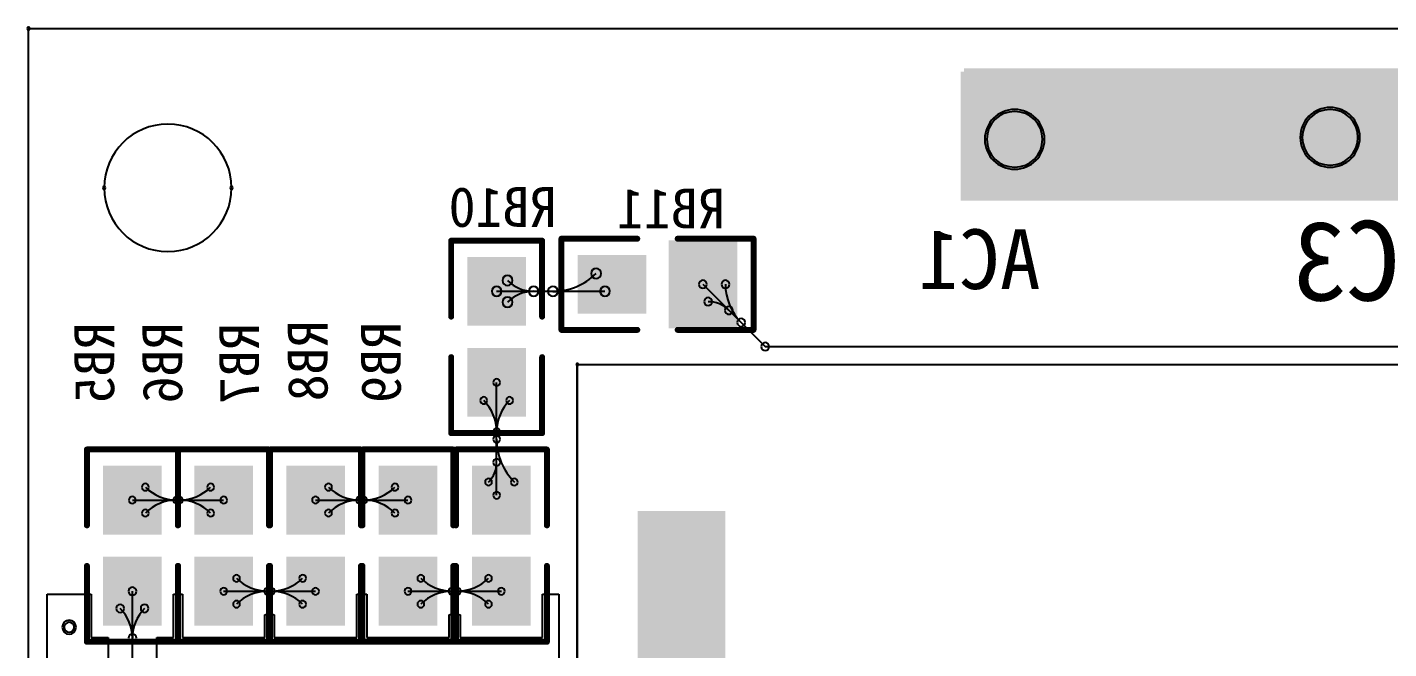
# Model space of a CAD drawing. Header units: inches. Extents: x 32166 to 66782, y 2386 to 7162.
# Drawn here: x 32676.8 to 32813.6, y 3338.6 to 3401 of the extents above; entities that cross this region are included whole.
import ezdxf

# ---------------------------------------------------------------- set-up
doc = ezdxf.new("R2010")
doc.units = ezdxf.units.IN
doc.header["$LTSCALE"] = 0.64311
doc.header["$MEASUREMENT"] = 0
for name, color, linetype in [('BOTTOMLAYER', 5, 'CONTINUOUS'), ('BOTTOMOVERLAY', 54, 'CONTINUOUS'), ('BOTTOMPASTE', 16, 'CONTINUOUS'), ('BOTTOMSOLDER', 6, 'CONTINUOUS'), ('KEEPOUTLAYER', 6, 'CONTINUOUS'), ('MULTILAYER', 9, 'CONTINUOUS')]:
    doc.layers.add(name, color=color, linetype=linetype)
doc.styles.get("Standard").update_dxf_attribs({"font": 'txt', "width": 0.8})

msp = doc.modelspace()

# ---------------------------------------------------------------- linework, layer by layer
at = {"layer": 'BOTTOMLAYER'}
for p, q in [((32744.69, 3375.17), (32750.95, 3368.91)), ((32723.96, 3374.46), (32734.84, 3374.46)), ((32750.95, 3368.91), (32851.8, 3368.91)), ((32723.96, 3353.98), (32723.96, 3365.31)), ((32687.36, 3353.5), (32696.52, 3353.5)), ((32705.76, 3353.5), (32715.04, 3353.5)), ((32678.81, 3329), (32678.81, 3344.05)), ((32678.81, 3344.05), (32683.22, 3344.05)), ((32683.22, 3344.05), (32683.22, 3339.71)), ((32687.36, 3335.77), (32687.36, 3344.35)), ((32691.5, 3339.71), (32691.5, 3344.05)), ((32691.5, 3344.05), (32692.38, 3344.05)), ((32692.38, 3344.05), (32692.38, 3339.71)), ((32696.52, 3344.35), (32705.76, 3344.35)), ((32709.9, 3339.71), (32709.9, 3344.05)), ((32709.9, 3344.05), (32710.9, 3344.05)), ((32710.9, 3344.05), (32710.9, 3339.71)), ((32715.04, 3344.35), (32724.44, 3344.35)), ((32728.58, 3339.71), (32728.58, 3344.05)), ((32728.58, 3344.05), (32730.22, 3344.05)), ((32730.22, 3344.05), (32730.22, 3299.74)), ((32700.66, 3341.98), (32700.78, 3342.01)), ((32700.66, 3339.71), (32700.66, 3341.98)), ((32700.78, 3342.01), (32701.49, 3342.01)), ((32701.49, 3342.01), (32701.62, 3341.98)), ((32701.62, 3341.98), (32701.62, 3339.71)), ((32719.18, 3341.98), (32719.3, 3342.01)), ((32719.18, 3339.71), (32719.18, 3341.98)), ((32719.3, 3342.01), (32720.17, 3342.01)), ((32720.17, 3342.01), (32720.3, 3341.98)), ((32720.3, 3341.98), (32720.3, 3339.71)), ((32683.22, 3339.71), (32684.91, 3339.71)), ((32684.91, 3339.71), (32684.91, 3336.7)), ((32689.81, 3336.54), (32689.81, 3339.71)), ((32689.81, 3339.71), (32691.5, 3339.71)), ((32692.38, 3339.71), (32700.66, 3339.71)), ((32701.62, 3339.71), (32709.9, 3339.71)), ((32710.9, 3339.71), (32719.18, 3339.71)), ((32720.3, 3339.71), (32728.58, 3339.71))]:
    msp.add_line(p, q, dxfattribs=at)
for centre, radius, start, end in [((32776.01, 3389.72), 2.8, 0, 180), ((32807.7, 3389.92), 2.8, 0, 180), ((32776.01, 3389.72), 2.8, 180, 0), ((32807.7, 3389.92), 2.8, 180, 0), ((32733.95, 3376.25), 0.5, 0, 180), ((32733.95, 3376.25), 0.5, 0, 180), ((32733.95, 3376.25), 0.5, 0, 180), ((32725.05, 3375.55), 0.5, 0, 180), ((32725.05, 3375.55), 0.5, 0, 180), ((32725.05, 3375.55), 0.5, 0, 180), ((32725.05, 3375.55), 0.5, 180, 0), ((32725.05, 3375.55), 0.5, 180, 0), ((32725.05, 3375.55), 0.5, 180, 0), ((32727.68, 3378.18), 3.72, 224.9999, 269.9999), ((32727.68, 3378.18), 3.72, 224.9999, 269.9999), ((32727.68, 3378.18), 3.72, 224.9999, 269.9999), ((32729.61, 3380.59), 6.14, 270, 315), ((32729.61, 3380.59), 6.14, 270, 315), ((32729.61, 3380.59), 6.14, 270, 315), ((32733.95, 3376.25), 0.5, 180, 0), ((32733.95, 3376.25), 0.5, 180, 0), ((32733.95, 3376.25), 0.5, 180, 0), ((32744.69, 3375.17), 0.4, 0, 180), ((32744.69, 3375.17), 0.4, 180, 0), ((32746.94, 3375.17), 0.4, 0, 180), ((32746.94, 3375.17), 0.4, 180, 0), ((32752.37, 3375.17), 5.43, 179.9999, 224.9999), ((32723.96, 3374.46), 0.5, 0, 180), ((32723.96, 3374.46), 0.5, 180, 0), ((32725.05, 3373.37), 0.5, 0, 180), ((32725.05, 3373.37), 0.5, 0, 180), ((32725.05, 3373.37), 0.5, 0, 180), ((32727.68, 3370.74), 3.72, 90.0001, 135.0001), ((32727.68, 3370.74), 3.72, 90.0001, 135.0001), ((32727.68, 3370.74), 3.72, 90.0001, 135.0001), ((32727.68, 3374.46), 0.5, 0, 180), ((32727.68, 3374.46), 0.5, 0, 180), ((32727.68, 3374.46), 0.5, 0, 180), ((32727.68, 3374.46), 0.5, 0, 180), ((32727.68, 3374.46), 0.5, 0, 180), ((32727.68, 3374.46), 0.5, 0, 180), ((32727.68, 3374.46), 0.5, 180, 0), ((32727.68, 3374.46), 0.5, 180, 0), ((32727.68, 3374.46), 0.5, 180, 0), ((32727.68, 3374.46), 0.5, 180, 0), ((32727.68, 3374.46), 0.5, 180, 0), ((32727.68, 3374.46), 0.5, 180, 0), ((32729.61, 3374.46), 0.5, 0, 180), ((32729.61, 3374.46), 0.5, 0, 180), ((32729.61, 3374.46), 0.5, 0, 180), ((32729.61, 3374.46), 0.5, 180, 0), ((32729.61, 3374.46), 0.5, 180, 0), ((32729.61, 3374.46), 0.5, 180, 0), ((32734.84, 3374.46), 0.5, 0, 180), ((32734.84, 3374.46), 0.5, 180, 0), ((32745.2, 3373.43), 0.4, 0, 180), ((32725.05, 3373.37), 0.5, 180, 0), ((32725.05, 3373.37), 0.5, 180, 0), ((32725.05, 3373.37), 0.5, 180, 0), ((32745.2, 3373.43), 0.4, 180, 0), ((32745.2, 3370.45), 2.97, 45, 90), ((32747.3, 3372.55), 0.4, 0, 180), ((32747.3, 3372.55), 0.4, 180, 0), ((32748.53, 3371.33), 0.4, 0, 180), ((32748.53, 3371.33), 0.4, 180, 0), ((32750.95, 3368.91), 0.4, 0, 180), ((32750.95, 3368.91), 0.4, 0, 180), ((32750.95, 3368.91), 0.4, 180, 0), ((32750.95, 3368.91), 0.4, 180, 0), ((32723.96, 3365.31), 0.35, 0, 180), ((32723.96, 3365.31), 0.35, 180, 0), ((32722.66, 3363.5), 0.35, 0, 180), ((32722.66, 3363.5), 0.35, 0, 180), ((32722.66, 3363.5), 0.35, 0, 180), ((32722.66, 3363.5), 0.35, 180, 0), ((32722.66, 3363.5), 0.35, 180, 0), ((32722.66, 3363.5), 0.35, 180, 0), ((32719.52, 3360.36), 4.44, 360, 45), ((32719.52, 3360.36), 4.44, 360, 45), ((32719.52, 3360.36), 4.44, 360, 45), ((32728.4, 3360.36), 4.44, 135, 180), ((32728.4, 3360.36), 4.44, 135, 180), ((32728.4, 3360.36), 4.44, 135, 180), ((32725.26, 3363.5), 0.35, 0, 180), ((32725.26, 3363.5), 0.35, 0, 180), ((32725.26, 3363.5), 0.35, 0, 180), ((32725.26, 3363.5), 0.35, 180, 0), ((32725.26, 3363.5), 0.35, 180, 0), ((32725.26, 3363.5), 0.35, 180, 0), ((32723.96, 3360.36), 0.35, 0, 180), ((32723.96, 3360.36), 0.35, 0, 180), ((32723.96, 3360.36), 0.35, 0, 180), ((32723.96, 3360.36), 0.35, 0, 180), ((32723.96, 3360.36), 0.35, 0, 180), ((32723.96, 3360.36), 0.35, 0, 180), ((32723.96, 3360.36), 0.35, 180, 0), ((32723.96, 3360.36), 0.35, 180, 0), ((32723.96, 3360.36), 0.35, 180, 0), ((32723.96, 3360.36), 0.35, 180, 0), ((32723.96, 3360.36), 0.35, 180, 0), ((32723.96, 3360.36), 0.35, 180, 0), ((32723.96, 3359.61), 0.35, 0, 180), ((32723.96, 3359.61), 0.35, 0, 180), ((32723.96, 3359.61), 0.35, 0, 180), ((32723.96, 3359.61), 0.35, 180, 0), ((32723.96, 3359.61), 0.35, 180, 0), ((32723.96, 3359.61), 0.35, 180, 0), ((32730.04, 3359.61), 6.08, 180, 225), ((32730.04, 3359.61), 6.08, 180, 225), ((32730.04, 3359.61), 6.08, 180, 225), ((32721.16, 3357.29), 2.8, 315, 0), ((32721.16, 3357.29), 2.8, 315, 0), ((32721.16, 3357.29), 2.8, 315, 0), ((32723.96, 3357.29), 0.35, 0, 180), ((32723.96, 3357.29), 0.35, 0, 180), ((32723.96, 3357.29), 0.35, 0, 180), ((32723.96, 3357.29), 0.35, 180, 0), ((32723.96, 3357.29), 0.35, 180, 0), ((32723.96, 3357.29), 0.35, 180, 0), ((32688.66, 3354.8), 0.35, 0, 180), ((32688.66, 3354.8), 0.35, 0, 180), ((32688.66, 3354.8), 0.35, 0, 180), ((32688.66, 3354.8), 0.35, 180, 0), ((32688.66, 3354.8), 0.35, 180, 0), ((32688.66, 3354.8), 0.35, 180, 0), ((32691.8, 3357.94), 4.44, 225, 270), ((32691.8, 3357.94), 4.44, 225, 270), ((32691.8, 3357.94), 4.44, 225, 270), ((32692.08, 3357.94), 4.44, 270, 315), ((32692.08, 3357.94), 4.44, 270, 315), ((32692.08, 3357.94), 4.44, 270, 315), ((32695.22, 3354.8), 0.35, 0, 180), ((32695.22, 3354.8), 0.35, 0, 180), ((32695.22, 3354.8), 0.35, 0, 180), ((32695.22, 3354.8), 0.35, 180, 0), ((32695.22, 3354.8), 0.35, 180, 0), ((32695.22, 3354.8), 0.35, 180, 0), ((32707.06, 3354.8), 0.35, 0, 180), ((32707.06, 3354.8), 0.35, 0, 180), ((32707.06, 3354.8), 0.35, 0, 180), ((32707.06, 3354.8), 0.35, 180, 0), ((32707.06, 3354.8), 0.35, 180, 0), ((32707.06, 3354.8), 0.35, 180, 0), ((32710.2, 3357.94), 4.44, 225, 270), ((32710.2, 3357.94), 4.44, 225, 270), ((32710.2, 3357.94), 4.44, 225, 270), ((32710.6, 3357.94), 4.44, 270, 315), ((32710.6, 3357.94), 4.44, 270, 315), ((32710.6, 3357.94), 4.44, 270, 315), ((32713.74, 3354.8), 0.35, 0, 180), ((32713.74, 3354.8), 0.35, 0, 180), ((32713.74, 3354.8), 0.35, 0, 180), ((32713.74, 3354.8), 0.35, 180, 0), ((32713.74, 3354.8), 0.35, 180, 0), ((32713.74, 3354.8), 0.35, 180, 0), ((32723.14, 3355.31), 0.35, 0, 180), ((32723.14, 3355.31), 0.35, 0, 180), ((32723.14, 3355.31), 0.35, 0, 180), ((32723.14, 3355.31), 0.35, 180, 0), ((32723.14, 3355.31), 0.35, 180, 0), ((32723.14, 3355.31), 0.35, 180, 0), ((32725.74, 3355.31), 0.35, 0, 180), ((32725.74, 3355.31), 0.35, 0, 180), ((32725.74, 3355.31), 0.35, 0, 180), ((32725.74, 3355.31), 0.35, 180, 0), ((32725.74, 3355.31), 0.35, 180, 0), ((32725.74, 3355.31), 0.35, 180, 0), ((32687.36, 3353.5), 0.35, 0, 180), ((32687.36, 3353.5), 0.35, 180, 0), ((32691.8, 3349.06), 4.44, 90, 135), ((32691.8, 3349.06), 4.44, 90, 135), ((32691.8, 3349.06), 4.44, 90, 135), ((32691.8, 3353.5), 0.35, 0, 180), ((32691.8, 3353.5), 0.35, 0, 180), ((32691.8, 3353.5), 0.35, 0, 180), ((32691.8, 3353.5), 0.35, 0, 180), ((32691.8, 3353.5), 0.35, 0, 180), ((32691.8, 3353.5), 0.35, 0, 180), ((32691.8, 3353.5), 0.35, 180, 0), ((32691.8, 3353.5), 0.35, 180, 0), ((32691.8, 3353.5), 0.35, 180, 0), ((32691.8, 3353.5), 0.35, 180, 0), ((32691.8, 3353.5), 0.35, 180, 0), ((32691.8, 3353.5), 0.35, 180, 0), ((32692.08, 3353.5), 0.35, 0, 180), ((32692.08, 3353.5), 0.35, 0, 180), ((32692.08, 3353.5), 0.35, 0, 180), ((32692.08, 3353.5), 0.35, 0, 180), ((32692.08, 3353.5), 0.35, 0, 180), ((32692.08, 3353.5), 0.35, 0, 180), ((32692.08, 3353.5), 0.35, 180, 0), ((32692.08, 3353.5), 0.35, 180, 0), ((32692.08, 3353.5), 0.35, 180, 0), ((32692.08, 3353.5), 0.35, 180, 0), ((32692.08, 3353.5), 0.35, 180, 0), ((32692.08, 3353.5), 0.35, 180, 0), ((32692.08, 3349.06), 4.44, 45, 90), ((32692.08, 3349.06), 4.44, 45, 90), ((32692.08, 3349.06), 4.44, 45, 90), ((32696.52, 3353.5), 0.35, 0, 180), ((32696.52, 3353.5), 0.35, 180, 0), ((32705.76, 3353.5), 0.35, 0, 180), ((32705.76, 3353.5), 0.35, 180, 0), ((32710.2, 3349.06), 4.44, 90, 135), ((32710.2, 3349.06), 4.44, 90, 135), ((32710.2, 3349.06), 4.44, 90, 135), ((32710.2, 3353.5), 0.35, 0, 180), ((32710.2, 3353.5), 0.35, 0, 180), ((32710.2, 3353.5), 0.35, 0, 180), ((32710.2, 3353.5), 0.35, 0, 180), ((32710.2, 3353.5), 0.35, 0, 180), ((32710.2, 3353.5), 0.35, 0, 180), ((32710.2, 3353.5), 0.35, 180, 0), ((32710.2, 3353.5), 0.35, 180, 0), ((32710.2, 3353.5), 0.35, 180, 0), ((32710.2, 3353.5), 0.35, 180, 0), ((32710.2, 3353.5), 0.35, 180, 0), ((32710.2, 3353.5), 0.35, 180, 0), ((32710.6, 3353.5), 0.35, 0, 180), ((32710.6, 3353.5), 0.35, 0, 180), ((32710.6, 3353.5), 0.35, 0, 180), ((32710.6, 3353.5), 0.35, 0, 180), ((32710.6, 3353.5), 0.35, 0, 180), ((32710.6, 3353.5), 0.35, 0, 180), ((32710.6, 3353.5), 0.35, 180, 0), ((32710.6, 3353.5), 0.35, 180, 0), ((32710.6, 3353.5), 0.35, 180, 0), ((32710.6, 3353.5), 0.35, 180, 0), ((32710.6, 3353.5), 0.35, 180, 0), ((32710.6, 3353.5), 0.35, 180, 0), ((32710.6, 3349.06), 4.44, 45, 90), ((32710.6, 3349.06), 4.44, 45, 90), ((32710.6, 3349.06), 4.44, 45, 90), ((32715.04, 3353.5), 0.35, 0, 180), ((32715.04, 3353.5), 0.35, 180, 0), ((32723.96, 3353.98), 0.35, 0, 180), ((32723.96, 3353.98), 0.35, 180, 0), ((32688.66, 3352.2), 0.35, 0, 180), ((32688.66, 3352.2), 0.35, 0, 180), ((32688.66, 3352.2), 0.35, 0, 180), ((32688.66, 3352.2), 0.35, 180, 0), ((32688.66, 3352.2), 0.35, 180, 0), ((32688.66, 3352.2), 0.35, 180, 0), ((32695.22, 3352.2), 0.35, 0, 180), ((32695.22, 3352.2), 0.35, 0, 180), ((32695.22, 3352.2), 0.35, 0, 180), ((32695.22, 3352.2), 0.35, 180, 0), ((32695.22, 3352.2), 0.35, 180, 0), ((32695.22, 3352.2), 0.35, 180, 0), ((32707.06, 3352.2), 0.35, 0, 180), ((32707.06, 3352.2), 0.35, 0, 180), ((32707.06, 3352.2), 0.35, 0, 180), ((32707.06, 3352.2), 0.35, 180, 0), ((32707.06, 3352.2), 0.35, 180, 0), ((32707.06, 3352.2), 0.35, 180, 0), ((32713.74, 3352.2), 0.35, 0, 180), ((32713.74, 3352.2), 0.35, 0, 180), ((32713.74, 3352.2), 0.35, 0, 180), ((32713.74, 3352.2), 0.35, 180, 0), ((32713.74, 3352.2), 0.35, 180, 0), ((32713.74, 3352.2), 0.35, 180, 0), ((32697.82, 3345.65), 0.35, 0, 180), ((32697.82, 3345.65), 0.35, 0, 180), ((32697.82, 3345.65), 0.35, 0, 180), ((32697.82, 3345.65), 0.35, 180, 0), ((32697.82, 3345.65), 0.35, 180, 0), ((32697.82, 3345.65), 0.35, 180, 0), ((32700.96, 3348.8), 4.44, 225, 270), ((32700.96, 3348.8), 4.44, 225, 270), ((32700.96, 3348.8), 4.44, 225, 270), ((32701.32, 3348.8), 4.44, 270, 315), ((32701.32, 3348.8), 4.44, 270, 315), ((32701.32, 3348.8), 4.44, 270, 315), ((32704.46, 3345.65), 0.35, 0, 180), ((32704.46, 3345.65), 0.35, 0, 180), ((32704.46, 3345.65), 0.35, 0, 180), ((32704.46, 3345.65), 0.35, 180, 0), ((32704.46, 3345.65), 0.35, 180, 0), ((32704.46, 3345.65), 0.35, 180, 0), ((32716.34, 3345.65), 0.35, 0, 180), ((32716.34, 3345.65), 0.35, 0, 180), ((32716.34, 3345.65), 0.35, 0, 180), ((32716.34, 3345.65), 0.35, 180, 0), ((32716.34, 3345.65), 0.35, 180, 0), ((32716.34, 3345.65), 0.35, 180, 0), ((32719.48, 3348.8), 4.44, 225, 270), ((32719.48, 3348.8), 4.44, 225, 270), ((32719.48, 3348.8), 4.44, 225, 270), ((32720, 3348.8), 4.44, 270, 315), ((32720, 3348.8), 4.44, 270, 315), ((32720, 3348.8), 4.44, 270, 315), ((32723.14, 3345.65), 0.35, 0, 180), ((32723.14, 3345.65), 0.35, 0, 180), ((32723.14, 3345.65), 0.35, 0, 180), ((32723.14, 3345.65), 0.35, 180, 0), ((32723.14, 3345.65), 0.35, 180, 0), ((32723.14, 3345.65), 0.35, 180, 0), ((32687.36, 3344.35), 0.4, 0, 180), ((32687.36, 3344.35), 0.4, 180, 0), ((32696.52, 3344.35), 0.35, 0, 180), ((32696.52, 3344.35), 0.35, 180, 0), ((32700.96, 3339.91), 4.44, 90, 135), ((32700.96, 3339.91), 4.44, 90, 135), ((32700.96, 3339.91), 4.44, 90, 135), ((32700.96, 3344.35), 0.35, 0, 180), ((32700.96, 3344.35), 0.35, 0, 180), ((32700.96, 3344.35), 0.35, 0, 180), ((32700.96, 3344.35), 0.35, 0, 180), ((32700.96, 3344.35), 0.35, 0, 180), ((32700.96, 3344.35), 0.35, 0, 180), ((32700.96, 3344.35), 0.35, 180, 0), ((32700.96, 3344.35), 0.35, 180, 0), ((32700.96, 3344.35), 0.35, 180, 0), ((32700.96, 3344.35), 0.35, 180, 0), ((32700.96, 3344.35), 0.35, 180, 0), ((32700.96, 3344.35), 0.35, 180, 0), ((32701.32, 3344.35), 0.35, 0, 180), ((32701.32, 3344.35), 0.35, 0, 180), ((32701.32, 3344.35), 0.35, 0, 180), ((32701.32, 3344.35), 0.35, 0, 180), ((32701.32, 3344.35), 0.35, 0, 180), ((32701.32, 3344.35), 0.35, 0, 180), ((32701.32, 3344.35), 0.35, 180, 0), ((32701.32, 3344.35), 0.35, 180, 0), ((32701.32, 3344.35), 0.35, 180, 0), ((32701.32, 3344.35), 0.35, 180, 0), ((32701.32, 3344.35), 0.35, 180, 0), ((32701.32, 3344.35), 0.35, 180, 0), ((32701.32, 3339.91), 4.44, 45, 90), ((32701.32, 3339.91), 4.44, 45, 90), ((32701.32, 3339.91), 4.44, 45, 90), ((32705.76, 3344.35), 0.35, 0, 180), ((32705.76, 3344.35), 0.35, 180, 0), ((32715.04, 3344.35), 0.35, 0, 180), ((32715.04, 3344.35), 0.35, 180, 0), ((32719.48, 3339.91), 4.44, 90, 135), ((32719.48, 3339.91), 4.44, 90, 135), ((32719.48, 3339.91), 4.44, 90, 135), ((32719.48, 3344.35), 0.35, 0, 180), ((32719.48, 3344.35), 0.35, 0, 180), ((32719.48, 3344.35), 0.35, 0, 180), ((32719.48, 3344.35), 0.35, 0, 180), ((32719.48, 3344.35), 0.35, 0, 180), ((32719.48, 3344.35), 0.35, 0, 180), ((32719.48, 3344.35), 0.35, 180, 0), ((32719.48, 3344.35), 0.35, 180, 0), ((32719.48, 3344.35), 0.35, 180, 0), ((32719.48, 3344.35), 0.35, 180, 0), ((32719.48, 3344.35), 0.35, 180, 0), ((32719.48, 3344.35), 0.35, 180, 0), ((32720, 3344.35), 0.35, 0, 180), ((32720, 3344.35), 0.35, 0, 180), ((32720, 3344.35), 0.35, 0, 180), ((32720, 3344.35), 0.35, 0, 180), ((32720, 3344.35), 0.35, 0, 180), ((32720, 3344.35), 0.35, 0, 180), ((32720, 3344.35), 0.35, 180, 0), ((32720, 3344.35), 0.35, 180, 0), ((32720, 3344.35), 0.35, 180, 0), ((32720, 3344.35), 0.35, 180, 0), ((32720, 3344.35), 0.35, 180, 0), ((32720, 3344.35), 0.35, 180, 0), ((32720, 3339.91), 4.44, 45, 90), ((32720, 3339.91), 4.44, 45, 90), ((32720, 3339.91), 4.44, 45, 90), ((32724.44, 3344.35), 0.35, 0, 180), ((32724.44, 3344.35), 0.35, 180, 0), ((32686.13, 3342.62), 0.4, 0, 180), ((32686.13, 3342.62), 0.4, 180, 0), ((32683.16, 3339.64), 4.2, 360, 45), ((32691.56, 3339.64), 4.2, 135, 180), ((32688.59, 3342.62), 0.4, 0, 180), ((32688.59, 3342.62), 0.4, 180, 0), ((32697.82, 3343.05), 0.35, 0, 180), ((32697.82, 3343.05), 0.35, 0, 180), ((32697.82, 3343.05), 0.35, 0, 180), ((32697.82, 3343.05), 0.35, 180, 0), ((32697.82, 3343.05), 0.35, 180, 0), ((32697.82, 3343.05), 0.35, 180, 0), ((32704.46, 3343.05), 0.35, 0, 180), ((32704.46, 3343.05), 0.35, 0, 180), ((32704.46, 3343.05), 0.35, 0, 180), ((32704.46, 3343.05), 0.35, 180, 0), ((32704.46, 3343.05), 0.35, 180, 0), ((32704.46, 3343.05), 0.35, 180, 0), ((32716.34, 3343.05), 0.35, 0, 180), ((32716.34, 3343.05), 0.35, 0, 180), ((32716.34, 3343.05), 0.35, 0, 180), ((32716.34, 3343.05), 0.35, 180, 0), ((32716.34, 3343.05), 0.35, 180, 0), ((32716.34, 3343.05), 0.35, 180, 0), ((32723.14, 3343.05), 0.35, 0, 180), ((32723.14, 3343.05), 0.35, 0, 180), ((32723.14, 3343.05), 0.35, 0, 180), ((32723.14, 3343.05), 0.35, 180, 0), ((32723.14, 3343.05), 0.35, 180, 0), ((32723.14, 3343.05), 0.35, 180, 0), ((32681.01, 3340.73), 0.5, 0, 180), ((32681.01, 3340.73), 0.5, 180, 0), ((32687.36, 3339.64), 0.4, 0, 180), ((32687.36, 3339.64), 0.4, 0, 180), ((32687.36, 3339.64), 0.4, 180, 0), ((32687.36, 3339.64), 0.4, 180, 0)]:
    msp.add_arc(centre, radius, start, end, dxfattribs=at)
for points in [[(32770.6, 3383.57), (32826.52, 3383.57), (32770.6, 3396.53), (32826.52, 3396.53)], [(32747.74, 3379.17), (32741.64, 3379.17), (32747.74, 3371.17), (32741.64, 3371.17)], [(32721.42, 3377.51), (32721.42, 3371.41), (32726.5, 3377.51), (32726.5, 3371.41)], [(32738.59, 3377.71), (32732.5, 3377.71), (32738.59, 3372.63), (32732.5, 3372.63)], [(32721.42, 3368.36), (32721.42, 3362.27), (32726.5, 3368.36), (32726.5, 3362.27)], [(32689.9, 3350.45), (32689.9, 3356.55), (32684.82, 3350.45), (32684.82, 3356.55)], [(32693.98, 3356.55), (32693.98, 3350.45), (32699.06, 3356.55), (32699.06, 3350.45)], [(32703.22, 3356.55), (32703.22, 3350.45), (32708.3, 3356.55), (32708.3, 3350.45)], [(32717.58, 3350.45), (32717.58, 3356.55), (32712.5, 3350.45), (32712.5, 3356.55)], [(32726.98, 3350.45), (32726.98, 3356.55), (32721.9, 3350.45), (32721.9, 3356.55)], [(32738.52, 3351.99), (32738.52, 3328.79), (32746.52, 3351.99), (32746.52, 3328.79)], [(32689.9, 3341.31), (32689.9, 3347.4), (32684.82, 3341.31), (32684.82, 3347.4)], [(32693.98, 3347.4), (32693.98, 3341.31), (32699.06, 3347.4), (32699.06, 3341.31)], [(32703.22, 3347.4), (32703.22, 3341.31), (32708.3, 3347.4), (32708.3, 3341.31)], [(32717.58, 3341.31), (32717.58, 3347.4), (32712.5, 3341.31), (32712.5, 3347.4)], [(32726.98, 3341.31), (32726.98, 3347.4), (32721.9, 3341.31), (32721.9, 3347.4)]]:
    msp.add_solid(points, dxfattribs=at)
at = {"layer": 'BOTTOMOVERLAY', "const_width": 0.6}
for points in [[(32719.39, 3371.92), (32719.39, 3379.54)], [(32719.39, 3379.54), (32728.53, 3379.54)], [(32728.53, 3371.92), (32728.53, 3379.54)], [(32730.47, 3379.74), (32738.09, 3379.74)], [(32730.47, 3370.59), (32730.47, 3379.74)], [(32742.15, 3379.74), (32749.77, 3379.74)], [(32749.77, 3370.59), (32749.77, 3379.74)], [(32730.47, 3370.59), (32738.09, 3370.59)], [(32742.15, 3370.59), (32749.77, 3370.59)], [(32719.39, 3360.23), (32719.39, 3367.85)], [(32728.53, 3360.23), (32728.53, 3367.85)], [(32719.39, 3360.23), (32728.53, 3360.23)], [(32682.79, 3350.96), (32682.79, 3358.58)], [(32682.79, 3358.58), (32691.93, 3358.58)], [(32691.93, 3350.96), (32691.93, 3358.58)], [(32691.95, 3350.96), (32691.95, 3358.58)], [(32691.95, 3358.58), (32701.09, 3358.58)], [(32701.09, 3350.96), (32701.09, 3358.58)], [(32701.19, 3350.96), (32701.19, 3358.58)], [(32701.19, 3358.58), (32710.33, 3358.58)], [(32710.33, 3350.96), (32710.33, 3358.58)], [(32710.47, 3350.96), (32710.47, 3358.58)], [(32710.47, 3358.58), (32719.61, 3358.58)], [(32719.61, 3350.96), (32719.61, 3358.58)], [(32719.87, 3350.96), (32719.87, 3358.58)], [(32719.87, 3358.58), (32729.01, 3358.58)], [(32729.01, 3350.96), (32729.01, 3358.58)], [(32682.79, 3339.27), (32682.79, 3346.89)], [(32691.93, 3339.27), (32691.93, 3346.89)], [(32691.95, 3339.27), (32691.95, 3346.89)], [(32701.09, 3339.27), (32701.09, 3346.89)], [(32701.19, 3339.27), (32701.19, 3346.89)], [(32710.33, 3339.27), (32710.33, 3346.89)], [(32710.47, 3339.27), (32710.47, 3346.89)], [(32719.61, 3339.27), (32719.61, 3346.89)], [(32719.87, 3339.27), (32719.87, 3346.89)], [(32729.01, 3339.27), (32729.01, 3346.89)], [(32682.79, 3339.27), (32691.93, 3339.27)], [(32691.95, 3339.27), (32701.09, 3339.27)], [(32701.19, 3339.27), (32710.33, 3339.27)], [(32710.47, 3339.27), (32719.61, 3339.27)], [(32719.87, 3339.27), (32729.01, 3339.27)]]:
    msp.add_lwpolyline(points, dxfattribs=at)
at = {"layer": 'BOTTOMOVERLAY', "const_width": 0.3}
for points in [[(32719.39, 3379.69, 1), (32719.39, 3379.39, 1)], [(32719.39, 3379.69, 1), (32719.39, 3379.39, 1)], [(32728.53, 3379.69, 1), (32728.53, 3379.39, 1)], [(32728.53, 3379.69, 1), (32728.53, 3379.39, 1)], [(32730.62, 3379.74, 1), (32730.32, 3379.74, 1)], [(32730.62, 3379.74, 1), (32730.32, 3379.74, 1)], [(32738.24, 3379.74, 1), (32737.94, 3379.74, 1)], [(32742.3, 3379.74, 1), (32742, 3379.74, 1)], [(32749.92, 3379.74, 1), (32749.62, 3379.74, 1)], [(32749.92, 3379.74, 1), (32749.62, 3379.74, 1)], [(32719.39, 3372.07, 1), (32719.39, 3371.77, 1)], [(32728.53, 3372.07, 1), (32728.53, 3371.77, 1)], [(32730.62, 3370.59, 1), (32730.32, 3370.59, 1)], [(32730.62, 3370.59, 1), (32730.32, 3370.59, 1)], [(32738.24, 3370.59, 1), (32737.94, 3370.59, 1)], [(32742.3, 3370.59, 1), (32742, 3370.59, 1)], [(32749.92, 3370.59, 1), (32749.62, 3370.59, 1)], [(32749.92, 3370.59, 1), (32749.62, 3370.59, 1)], [(32719.39, 3368, 1), (32719.39, 3367.7, 1)], [(32728.53, 3368, 1), (32728.53, 3367.7, 1)], [(32719.39, 3360.38, 1), (32719.39, 3360.08, 1)], [(32719.39, 3360.38, 1), (32719.39, 3360.08, 1)], [(32728.53, 3360.38, 1), (32728.53, 3360.08, 1)], [(32728.53, 3360.38, 1), (32728.53, 3360.08, 1)], [(32682.79, 3358.43, 1), (32682.79, 3358.73, 1)], [(32682.79, 3358.43, 1), (32682.79, 3358.73, 1)], [(32691.93, 3358.43, 1), (32691.93, 3358.73, 1)], [(32691.93, 3358.43, 1), (32691.93, 3358.73, 1)], [(32691.95, 3358.73, 1), (32691.95, 3358.43, 1)], [(32691.95, 3358.73, 1), (32691.95, 3358.43, 1)], [(32701.09, 3358.73, 1), (32701.09, 3358.43, 1)], [(32701.09, 3358.73, 1), (32701.09, 3358.43, 1)], [(32701.19, 3358.73, 1), (32701.19, 3358.43, 1)], [(32701.19, 3358.73, 1), (32701.19, 3358.43, 1)], [(32710.33, 3358.73, 1), (32710.33, 3358.43, 1)], [(32710.33, 3358.73, 1), (32710.33, 3358.43, 1)], [(32710.47, 3358.43, 1), (32710.47, 3358.73, 1)], [(32710.47, 3358.43, 1), (32710.47, 3358.73, 1)], [(32719.61, 3358.43, 1), (32719.61, 3358.73, 1)], [(32719.61, 3358.43, 1), (32719.61, 3358.73, 1)], [(32719.87, 3358.43, 1), (32719.87, 3358.73, 1)], [(32719.87, 3358.43, 1), (32719.87, 3358.73, 1)], [(32729.01, 3358.43, 1), (32729.01, 3358.73, 1)], [(32729.01, 3358.43, 1), (32729.01, 3358.73, 1)], [(32682.79, 3350.81, 1), (32682.79, 3351.11, 1)], [(32691.93, 3350.81, 1), (32691.93, 3351.11, 1)], [(32691.95, 3351.11, 1), (32691.95, 3350.81, 1)], [(32701.09, 3351.11, 1), (32701.09, 3350.81, 1)], [(32701.19, 3351.11, 1), (32701.19, 3350.81, 1)], [(32710.33, 3351.11, 1), (32710.33, 3350.81, 1)], [(32710.47, 3350.81, 1), (32710.47, 3351.11, 1)], [(32719.61, 3350.81, 1), (32719.61, 3351.11, 1)], [(32719.87, 3350.81, 1), (32719.87, 3351.11, 1)], [(32729.01, 3350.81, 1), (32729.01, 3351.11, 1)], [(32682.79, 3346.74, 1), (32682.79, 3347.04, 1)], [(32691.93, 3346.74, 1), (32691.93, 3347.04, 1)], [(32691.95, 3347.04, 1), (32691.95, 3346.74, 1)], [(32701.09, 3347.04, 1), (32701.09, 3346.74, 1)], [(32701.19, 3347.04, 1), (32701.19, 3346.74, 1)], [(32710.33, 3347.04, 1), (32710.33, 3346.74, 1)], [(32710.47, 3346.74, 1), (32710.47, 3347.04, 1)], [(32719.61, 3346.74, 1), (32719.61, 3347.04, 1)], [(32719.87, 3346.74, 1), (32719.87, 3347.04, 1)], [(32729.01, 3346.74, 1), (32729.01, 3347.04, 1)], [(32682.79, 3339.12, 1), (32682.79, 3339.42, 1)], [(32682.79, 3339.12, 1), (32682.79, 3339.42, 1)], [(32691.93, 3339.12, 1), (32691.93, 3339.42, 1)], [(32691.93, 3339.12, 1), (32691.93, 3339.42, 1)], [(32691.95, 3339.42, 1), (32691.95, 3339.12, 1)], [(32691.95, 3339.42, 1), (32691.95, 3339.12, 1)], [(32701.09, 3339.42, 1), (32701.09, 3339.12, 1)], [(32701.09, 3339.42, 1), (32701.09, 3339.12, 1)], [(32701.19, 3339.42, 1), (32701.19, 3339.12, 1)], [(32701.19, 3339.42, 1), (32701.19, 3339.12, 1)], [(32710.33, 3339.42, 1), (32710.33, 3339.12, 1)], [(32710.33, 3339.42, 1), (32710.33, 3339.12, 1)], [(32710.47, 3339.12, 1), (32710.47, 3339.42, 1)], [(32710.47, 3339.12, 1), (32710.47, 3339.42, 1)], [(32719.61, 3339.12, 1), (32719.61, 3339.42, 1)], [(32719.61, 3339.12, 1), (32719.61, 3339.42, 1)], [(32719.87, 3339.12, 1), (32719.87, 3339.42, 1)], [(32719.87, 3339.12, 1), (32719.87, 3339.42, 1)], [(32729.01, 3339.12, 1), (32729.01, 3339.42, 1)], [(32729.01, 3339.12, 1), (32729.01, 3339.42, 1)]]:
    msp.add_lwpolyline(points, format="xyb", close=True, dxfattribs=at)
at = {"layer": 'BOTTOMPASTE'}
for points in [[(32747.74, 3379.17), (32741.64, 3379.17), (32747.74, 3371.17), (32741.64, 3371.17)], [(32721.42, 3377.51), (32721.42, 3371.41), (32726.5, 3377.51), (32726.5, 3371.41)], [(32738.59, 3377.71), (32732.5, 3377.71), (32738.59, 3372.63), (32732.5, 3372.63)], [(32721.42, 3368.36), (32721.42, 3362.27), (32726.5, 3368.36), (32726.5, 3362.27)], [(32689.9, 3350.45), (32689.9, 3356.55), (32684.82, 3350.45), (32684.82, 3356.55)], [(32693.98, 3356.55), (32693.98, 3350.45), (32699.06, 3356.55), (32699.06, 3350.45)], [(32703.22, 3356.55), (32703.22, 3350.45), (32708.3, 3356.55), (32708.3, 3350.45)], [(32717.58, 3350.45), (32717.58, 3356.55), (32712.5, 3350.45), (32712.5, 3356.55)], [(32726.98, 3350.45), (32726.98, 3356.55), (32721.9, 3350.45), (32721.9, 3356.55)], [(32689.9, 3341.31), (32689.9, 3347.4), (32684.82, 3341.31), (32684.82, 3347.4)], [(32693.98, 3347.4), (32693.98, 3341.31), (32699.06, 3347.4), (32699.06, 3341.31)], [(32703.22, 3347.4), (32703.22, 3341.31), (32708.3, 3347.4), (32708.3, 3341.31)], [(32717.58, 3341.31), (32717.58, 3347.4), (32712.5, 3341.31), (32712.5, 3347.4)], [(32726.98, 3341.31), (32726.98, 3347.4), (32721.9, 3341.31), (32721.9, 3347.4)]]:
    msp.add_solid(points, dxfattribs=at)
at = {"layer": 'BOTTOMSOLDER'}
for centre, radius, start, end in [((32807.7, 3389.92), 3, 0, 180), ((32776.01, 3389.72), 3, 0, 180), ((32776.01, 3389.72), 3, 180, 0), ((32807.7, 3389.92), 3, 180, 0), ((32681.01, 3340.73), 0.703, 0, 180), ((32681.01, 3340.73), 0.703, 180, 0)]:
    msp.add_arc(centre, radius, start, end, dxfattribs=at)
for points in [[(32770.92, 3383.65), (32826.24, 3383.65), (32770.92, 3396.85), (32826.24, 3396.85)], [(32748.15, 3379.57), (32741.24, 3379.57), (32748.15, 3370.76), (32741.24, 3370.76)], [(32721.01, 3377.91), (32721.01, 3371), (32726.91, 3377.91), (32726.91, 3371)], [(32739, 3378.11), (32732.09, 3378.11), (32739, 3372.22), (32732.09, 3372.22)], [(32721.01, 3368.77), (32721.01, 3361.86), (32726.91, 3368.77), (32726.91, 3361.86)], [(32690.31, 3350.04), (32690.31, 3356.95), (32684.41, 3350.04), (32684.41, 3356.95)], [(32693.57, 3356.95), (32693.57, 3350.04), (32699.47, 3356.95), (32699.47, 3350.04)], [(32702.81, 3356.95), (32702.81, 3350.04), (32708.71, 3356.95), (32708.71, 3350.04)], [(32717.99, 3350.04), (32717.99, 3356.95), (32712.09, 3350.04), (32712.09, 3356.95)], [(32727.39, 3350.04), (32727.39, 3356.95), (32721.49, 3350.04), (32721.49, 3356.95)], [(32738.12, 3352.4), (32738.12, 3328.38), (32746.93, 3352.4), (32746.93, 3328.38)], [(32690.31, 3340.9), (32690.31, 3347.81), (32684.41, 3340.9), (32684.41, 3347.81)], [(32693.57, 3347.81), (32693.57, 3340.9), (32699.47, 3347.81), (32699.47, 3340.9)], [(32702.81, 3347.81), (32702.81, 3340.9), (32708.71, 3347.81), (32708.71, 3340.9)], [(32717.99, 3340.9), (32717.99, 3347.81), (32712.09, 3340.9), (32712.09, 3347.81)], [(32727.39, 3340.9), (32727.39, 3347.81), (32721.49, 3340.9), (32721.49, 3347.81)]]:
    msp.add_solid(points, dxfattribs=at)
at = {"layer": 'KEEPOUTLAYER'}
for p, q in [((32676.92, 3216.85), (32676.92, 3400.85)), ((32676.92, 3216.85), (32676.92, 3400.85)), ((32676.92, 3400.85), (34016.92, 3400.85)), ((32732.05, 3367.11), (32846.21, 3367.11)), ((32732.05, 3299.58), (32732.05, 3367.11)), ((32732.08, 3300.31), (32732.08, 3367.11))]:
    msp.add_line(p, q, dxfattribs=at)
for centre, radius, start, end in [((32676.92, 3400.85), 0.127, 0, 180), ((32676.92, 3400.85), 0.127, 0, 180), ((32676.92, 3400.85), 0.127, 180, 0), ((32676.92, 3400.85), 0.127, 180, 0), ((32676.92, 3400.85), 0.1, 0, 180), ((32676.92, 3400.85), 0.1, 180, 0), ((32690.92, 3384.85), 6.4, 0, 180), ((32690.92, 3384.85), 6.4, 0, 180), ((32684.52, 3384.85), 0.127, 0, 180), ((32684.52, 3384.85), 0.127, 0, 180), ((32684.52, 3384.85), 0.127, 180, 0), ((32684.52, 3384.85), 0.127, 180, 0), ((32690.92, 3384.85), 6.4, 180, 0), ((32690.92, 3384.85), 6.4, 180, 0), ((32697.32, 3384.85), 0.127, 0, 180), ((32697.32, 3384.85), 0.127, 0, 180), ((32697.32, 3384.85), 0.127, 180, 0), ((32697.32, 3384.85), 0.127, 180, 0), ((32732.05, 3367.11), 0.1, 0, 180), ((32732.05, 3367.11), 0.1, 0, 180), ((32732.05, 3367.11), 0.1, 180, 0), ((32732.05, 3367.11), 0.1, 180, 0), ((32732.08, 3367.11), 0.1, 0, 180), ((32732.08, 3367.11), 0.1, 180, 0)]:
    msp.add_arc(centre, radius, start, end, dxfattribs=at)
at = {"layer": 'MULTILAYER'}
for centre, radius, start, end in [((32776.01, 3389.72), 2.8, 0, 180), ((32807.7, 3389.92), 2.8, 0, 180), ((32776.01, 3389.72), 2.8, 180, 0), ((32807.7, 3389.92), 2.8, 180, 0), ((32681.01, 3340.73), 0.5, 0, 180), ((32681.01, 3340.73), 0.5, 180, 0)]:
    msp.add_arc(centre, radius, start, end, dxfattribs=at)
msp.add_solid([(32738.52, 3351.99), (32738.52, 3328.79), (32746.52, 3351.99), (32746.52, 3328.79)], dxfattribs=at)

# ---------------------------------------------------------------- texts
at = {"layer": 'BOTTOMOVERLAY', "text_generation_flag": 2}
for s, height, rotation, p in [('RB10', 4, 360, (32730.01, 3380.93)), ('RB11', 4, 360, (32746.93, 3380.77)), ('AC1', 6, 360, (32778.61, 3374.69)), ('AC3', 8, 360, (32820.2, 3373.53)), ('RB5', 4, 90, (32685.53, 3371.37)), ('RB6', 4, 90, (32692.37, 3371.37)), ('RB8', 4, 90, (32706.97, 3371.57)), ('RB9', 4, 90, (32714.33, 3371.41)), ('RB7', 4, 90, (32700.09, 3371.29))]:
    msp.add_text(s, height=height, rotation=rotation, dxfattribs=at).set_placement(p)

doc.saveas('drawing.dxf')
